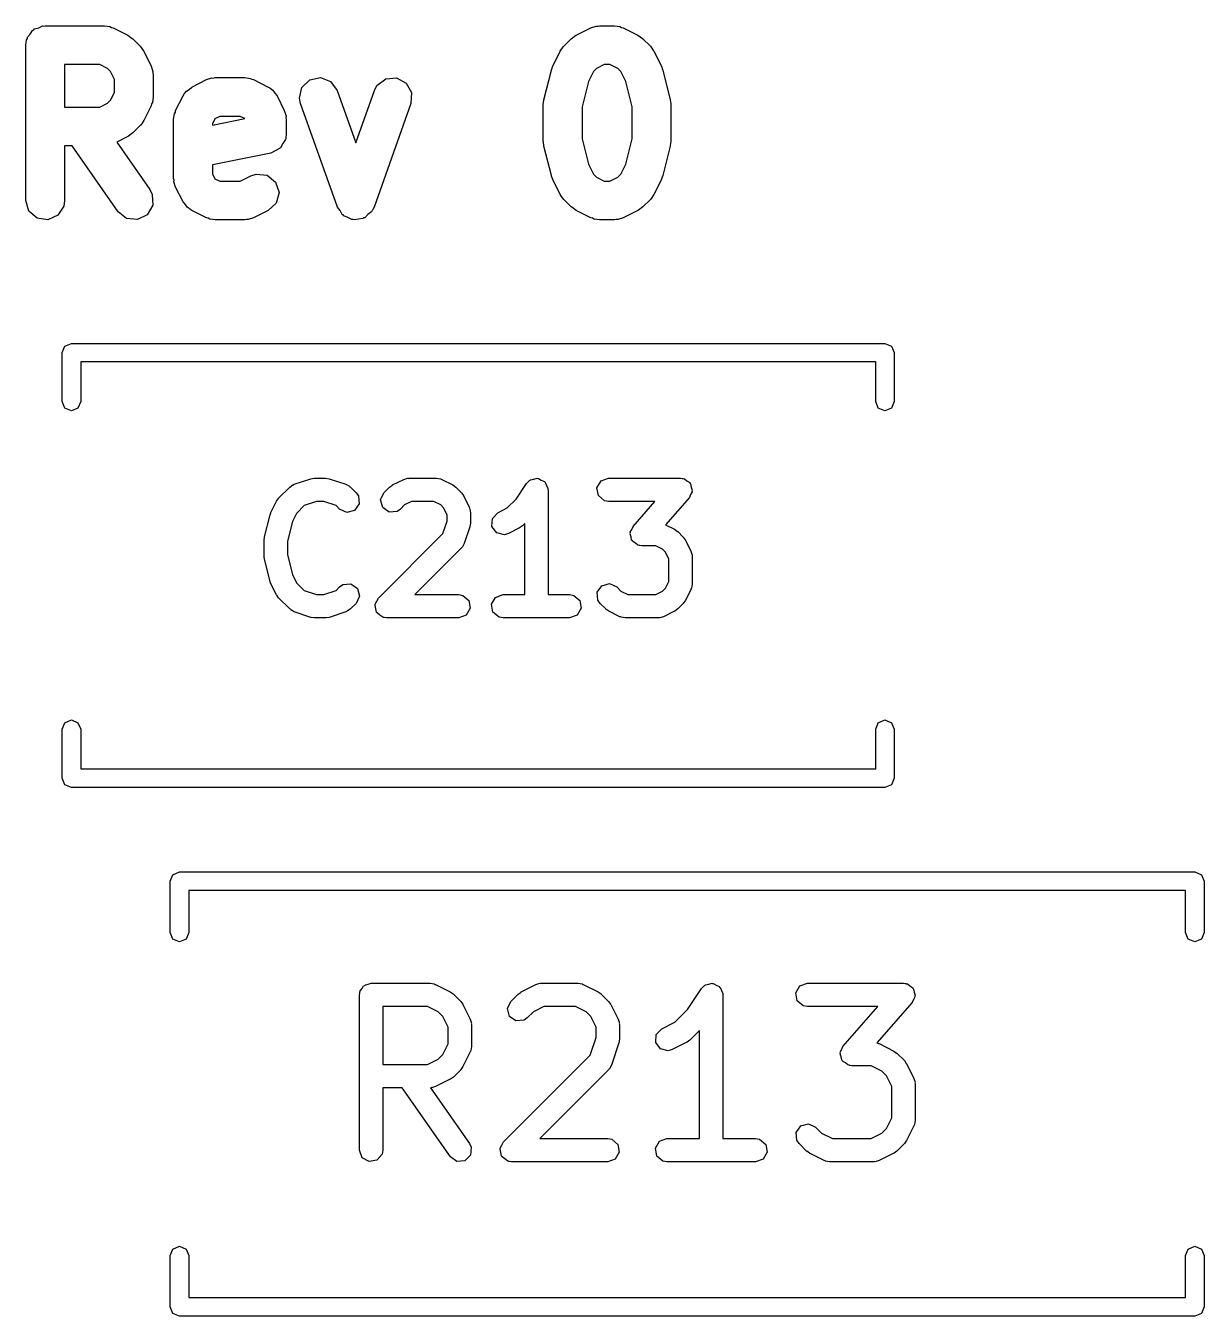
# Model space of a CAD drawing. Extents: x 102 to 173.9, y -124.5 to -76.3.
# Drawn here: x 156.45 to 164.04, y -86.98 to -78.67 of the extents above; entities that cross this region are included whole.
import ezdxf

# ---------------------------------------------------------------- set-up
doc = ezdxf.new("R2010")
doc.units = 0
doc.layers.add('BLACK', color=7, linetype='CONTINUOUS')

msp = doc.modelspace()

# ---------------------------------------------------------------- linework, layer by layer
at = {"layer": 'BLACK', "linetype": 'CONTINUOUS'}
for p, q in [((156.529, -78.6815), (156.553, -78.6704)), ((156.553, -78.6704), (156.562, -78.6717)), ((156.562, -78.6717), (156.571, -78.6692)), ((156.571, -78.6692), (156.952, -78.6692)), ((156.952, -78.6692), (156.987, -78.6743)), ((156.987, -78.6743), (156.997, -78.6804)), ((160.086, -78.6824), (160.12, -78.6711)), ((160.12, -78.6711), (160.132, -78.6723)), ((160.132, -78.6723), (160.142, -78.6692)), ((160.142, -78.6692), (160.238, -78.6692)), ((160.238, -78.6692), (160.273, -78.6743)), ((160.273, -78.6743), (160.282, -78.6804)), ((156.446, -78.7942), (156.451, -78.7587)), ((156.451, -78.7587), (156.456, -78.7511)), ((156.456, -78.7511), (156.457, -78.7421)), ((156.457, -78.7421), (156.475, -78.722)), ((156.475, -78.722), (156.489, -78.6996)), ((156.489, -78.6996), (156.497, -78.6958)), ((156.497, -78.6958), (156.503, -78.689)), ((156.503, -78.689), (156.529, -78.6815)), ((156.997, -78.6804), (157.008, -78.6824)), ((157.008, -78.6824), (157.103, -78.73)), ((157.103, -78.73), (157.132, -78.7505)), ((157.132, -78.7505), (157.134, -78.7524)), ((157.134, -78.7524), (157.135, -78.7534)), ((157.135, -78.7534), (157.183, -78.801)), ((159.911, -78.801), (159.959, -78.7534)), ((159.959, -78.7534), (159.987, -78.7319)), ((159.987, -78.7319), (159.99, -78.7315)), ((159.99, -78.7315), (159.991, -78.73)), ((159.991, -78.73), (160.086, -78.6824)), ((160.282, -78.6804), (160.293, -78.6824)), ((160.293, -78.6824), (160.389, -78.73)), ((160.389, -78.73), (160.418, -78.7505)), ((160.418, -78.7505), (160.419, -78.7524)), ((160.419, -78.7524), (160.421, -78.7534)), ((160.421, -78.7534), (160.469, -78.801)), ((156.446, -79.7942), (156.446, -78.7942)), ((157.183, -78.801), (157.205, -78.8298)), ((157.205, -78.8298), (157.205, -78.8319)), ((157.205, -78.8319), (157.207, -78.8335)), ((157.207, -78.8335), (157.254, -78.9288)), ((159.84, -78.9288), (159.888, -78.8335)), ((159.888, -78.8335), (159.908, -78.8041)), ((159.908, -78.8041), (159.91, -78.803)), ((159.91, -78.803), (159.911, -78.801)), ((160.469, -78.801), (160.49, -78.8298)), ((160.49, -78.8298), (160.491, -78.8319)), ((160.491, -78.8319), (160.492, -78.8335)), ((160.492, -78.8335), (160.54, -78.9288)), ((156.696, -78.9192), (156.696, -79.193)), ((156.922, -78.9192), (156.696, -78.9192)), ((156.973, -78.9445), (156.922, -78.9192)), ((160.172, -78.9192), (160.121, -78.9445)), ((160.208, -78.9192), (160.172, -78.9192)), ((160.259, -78.9445), (160.208, -78.9192)), ((156.992, -78.9635), (156.973, -78.9445)), ((157.017, -79.0142), (156.992, -78.9635)), ((157.254, -78.9288), (157.265, -78.9628)), ((157.265, -78.9628), (157.264, -78.9739)), ((157.264, -78.9739), (157.267, -78.9847)), ((157.267, -78.9847), (157.267, -79.1275)), ((157.61, -79.0157), (157.644, -79.0044)), ((157.644, -79.0044), (157.655, -79.0057)), ((157.655, -79.0057), (157.666, -79.0025)), ((157.666, -79.0025), (157.857, -79.0025)), ((157.857, -79.0025), (157.892, -79.0077)), ((157.892, -79.0077), (157.902, -79.0137)), ((158.275, -79.0169), (158.344, -79.003)), ((158.344, -79.003), (158.409, -79.0285)), ((158.764, -79.0109), (158.834, -79.005)), ((158.834, -79.005), (158.896, -79.038)), ((159.783, -79.1448), (159.831, -78.9543)), ((159.831, -78.9543), (159.839, -78.9332)), ((159.839, -78.9332), (159.84, -78.9288)), ((160.102, -78.9635), (160.07, -79.0283)), ((160.121, -78.9445), (160.102, -78.9635)), ((160.278, -78.9635), (160.259, -78.9445)), ((160.31, -79.0283), (160.278, -78.9635)), ((160.54, -78.9288), (160.547, -78.9504)), ((160.547, -78.9504), (160.549, -78.9543)), ((160.549, -78.9543), (160.597, -79.1448)), ((157.017, -79.098), (157.017, -79.0142)), ((157.467, -79.1081), (157.48, -79.0898)), ((157.48, -79.0898), (157.499, -79.0785)), ((157.499, -79.0785), (157.515, -79.0633)), ((157.515, -79.0633), (157.61, -79.0157)), ((157.902, -79.0137), (157.913, -79.0157)), ((157.913, -79.0157), (158.008, -79.0633)), ((158.008, -79.0633), (158.013, -79.067)), ((158.013, -79.067), (158.016, -79.0677)), ((158.016, -79.0677), (158.019, -79.0711)), ((158.019, -79.0711), (158.037, -79.0838)), ((158.037, -79.0838), (158.049, -79.1029)), ((158.208, -79.1344), (158.224, -79.0659)), ((158.224, -79.0659), (158.275, -79.0169)), ((158.409, -79.0285), (158.451, -79.0855)), ((158.451, -79.0855), (158.571, -79.4225)), ((158.571, -79.4225), (158.691, -79.0855)), ((158.691, -79.0855), (158.708, -79.0538)), ((158.708, -79.0538), (158.764, -79.0109)), ((158.896, -79.038), (158.931, -79.0993)), ((160.07, -79.0283), (160.029, -79.1905)), ((160.351, -79.1905), (160.31, -79.0283)), ((156.922, -79.193), (156.973, -79.1676)), ((156.973, -79.1676), (156.992, -79.1487)), ((156.992, -79.1487), (157.017, -79.098)), ((157.256, -79.1724), (157.254, -79.1834)), ((157.262, -79.163), (157.256, -79.1724)), ((157.267, -79.1275), (157.262, -79.163)), ((157.411, -79.2145), (157.459, -79.1192)), ((157.459, -79.1192), (157.463, -79.114)), ((157.463, -79.1112), (157.467, -79.1081)), ((157.463, -79.114), (157.463, -79.1112)), ((158.049, -79.1029), (158.064, -79.1192)), ((158.064, -79.1192), (158.111, -79.2145)), ((158.215, -79.1696), (158.208, -79.1344)), ((158.453, -79.8362), (158.215, -79.1696)), ((158.927, -79.1696), (158.689, -79.8362)), ((158.931, -79.0993), (158.927, -79.1696)), ((159.779, -79.1751), (159.783, -79.1484)), ((159.779, -79.4132), (159.779, -79.1751)), ((159.783, -79.1484), (159.783, -79.1448)), ((160.597, -79.1448), (160.6, -79.1717)), ((160.6, -79.1717), (160.601, -79.1751)), ((160.601, -79.1751), (160.601, -79.4132)), ((156.696, -79.193), (156.922, -79.193)), ((157.254, -79.1834), (157.207, -79.2787)), ((157.398, -79.2704), (157.403, -79.2349)), ((157.403, -79.2349), (157.41, -79.2255)), ((157.41, -79.2255), (157.411, -79.2145)), ((157.696, -79.2525), (157.664, -79.2683)), ((157.827, -79.2525), (157.696, -79.2525)), ((157.856, -79.2669), (157.827, -79.2525)), ((158.111, -79.2145), (158.123, -79.2485)), ((158.123, -79.2485), (158.121, -79.2596)), ((160.029, -79.1905), (160.029, -79.3978)), ((160.351, -79.3978), (160.351, -79.1905)), ((157.183, -79.3111), (157.135, -79.3588)), ((157.184, -79.3092), (157.183, -79.3111)), ((157.186, -79.3081), (157.184, -79.3092)), ((157.207, -79.2787), (157.186, -79.3081)), ((157.398, -79.6513), (157.398, -79.2704)), ((157.648, -79.3084), (157.856, -79.2669)), ((157.664, -79.2683), (157.648, -79.2999)), ((157.648, -79.2999), (157.648, -79.3084)), ((158.121, -79.2596), (158.124, -79.2704)), ((158.124, -79.2704), (158.124, -79.3656)), ((157.103, -79.3822), (157.032, -79.4179)), ((157.032, -79.4179), (157.245, -79.7225)), ((157.105, -79.3807), (157.103, -79.3822)), ((157.107, -79.3802), (157.105, -79.3807)), ((157.135, -79.3588), (157.107, -79.3802)), ((158.119, -79.4011), (158.102, -79.4279)), ((158.12, -79.3963), (158.119, -79.4011)), ((158.121, -79.3943), (158.12, -79.3963)), ((158.124, -79.3656), (158.121, -79.3902)), ((158.121, -79.3902), (158.121, -79.3943)), ((159.78, -79.4167), (159.779, -79.4132)), ((159.783, -79.4435), (159.78, -79.4167)), ((160.029, -79.3978), (160.07, -79.5601)), ((160.31, -79.5601), (160.351, -79.3978)), ((160.601, -79.4132), (160.597, -79.44)), ((156.744, -79.443), (156.696, -79.443)), ((156.696, -79.443), (156.696, -79.7942)), ((157.04, -79.8659), (156.744, -79.443)), ((158.024, -79.4882), (157.648, -79.5633)), ((158.052, -79.4734), (158.024, -79.4882)), ((158.081, -79.4602), (158.052, -79.4734)), ((158.083, -79.4572), (158.081, -79.4602)), ((158.086, -79.4555), (158.083, -79.4572)), ((158.102, -79.4279), (158.086, -79.4555)), ((159.831, -79.634), (159.783, -79.4435)), ((160.597, -79.4435), (160.549, -79.634)), ((160.597, -79.44), (160.597, -79.4435)), ((157.648, -79.5633), (157.648, -79.6218)), ((160.07, -79.5601), (160.102, -79.6249)), ((160.278, -79.6249), (160.31, -79.5601)), ((157.401, -79.6621), (157.398, -79.6513)), ((157.4, -79.6732), (157.401, -79.6621)), ((157.411, -79.7072), (157.4, -79.6732)), ((157.648, -79.6218), (157.664, -79.6534)), ((157.664, -79.6534), (157.696, -79.6692)), ((157.696, -79.6692), (157.827, -79.6692)), ((157.827, -79.6692), (157.896, -79.6348)), ((157.896, -79.6348), (157.93, -79.6235)), ((157.93, -79.6235), (158, -79.6312)), ((158, -79.6312), (158.055, -79.6755)), ((159.833, -79.6379), (159.831, -79.634)), ((159.84, -79.6596), (159.833, -79.6379)), ((159.888, -79.7548), (159.84, -79.6596)), ((160.102, -79.6249), (160.121, -79.6438)), ((160.121, -79.6438), (160.172, -79.6692)), ((160.172, -79.6692), (160.208, -79.6692)), ((160.208, -79.6692), (160.259, -79.6438)), ((160.259, -79.6438), (160.278, -79.6249)), ((160.54, -79.6596), (160.492, -79.7548)), ((160.541, -79.6552), (160.54, -79.6596)), ((160.549, -79.634), (160.541, -79.6552)), ((157.245, -79.7225), (157.261, -79.7545)), ((157.261, -79.7545), (157.264, -79.8249)), ((157.459, -79.8025), (157.411, -79.7072)), ((158.055, -79.6755), (158.077, -79.7423)), ((158.077, -79.7423), (158.059, -79.8104)), ((159.889, -79.7564), (159.888, -79.7548)), ((159.89, -79.7586), (159.889, -79.7564)), ((160.492, -79.7548), (160.472, -79.7843)), ((156.466, -79.8617), (156.446, -79.7942)), ((156.691, -79.8297), (156.653, -79.8888)), ((156.696, -79.7942), (156.691, -79.8297)), ((157.264, -79.8249), (157.228, -79.8855)), ((157.474, -79.8187), (157.459, -79.8025)), ((157.486, -79.8379), (157.474, -79.8187)), ((157.504, -79.8506), (157.486, -79.8379)), ((158.059, -79.8104), (158.008, -79.8584)), ((158.47, -79.8591), (158.453, -79.8362)), ((158.689, -79.8362), (158.681, -79.8511)), ((159.911, -79.7873), (159.89, -79.7586)), ((159.959, -79.8349), (159.911, -79.7873)), ((159.961, -79.836), (159.959, -79.8349)), ((159.962, -79.8379), (159.961, -79.836)), ((159.991, -79.8584), (159.962, -79.8379)), ((160.421, -79.8349), (160.392, -79.8564)), ((160.469, -79.7873), (160.421, -79.8349)), ((160.47, -79.7854), (160.469, -79.7873)), ((160.472, -79.7843), (160.47, -79.7854)), ((156.519, -79.9078), (156.466, -79.8617)), ((156.589, -79.9179), (156.519, -79.9078)), ((156.653, -79.8888), (156.589, -79.9179)), ((157.095, -79.9098), (157.04, -79.8659)), ((157.165, -79.9171), (157.095, -79.9098)), ((157.228, -79.8855), (157.165, -79.9171)), ((157.507, -79.854), (157.504, -79.8506)), ((157.51, -79.8547), (157.507, -79.854)), ((157.515, -79.8584), (157.51, -79.8547)), ((157.61, -79.906), (157.515, -79.8584)), ((157.621, -79.908), (157.61, -79.906)), ((157.631, -79.914), (157.621, -79.908)), ((157.666, -79.9192), (157.631, -79.914)), ((157.857, -79.9192), (157.666, -79.9192)), ((157.867, -79.916), (157.857, -79.9192)), ((157.878, -79.9173), (157.867, -79.916)), ((157.913, -79.906), (157.878, -79.9173)), ((158.008, -79.8584), (157.913, -79.906)), ((158.484, -79.8837), (158.47, -79.8591)), ((158.49, -79.8872), (158.484, -79.8837)), ((158.495, -79.8932), (158.49, -79.8872)), ((158.521, -79.9034), (158.495, -79.8932)), ((158.546, -79.9166), (158.521, -79.9034)), ((158.553, -79.916), (158.546, -79.9166)), ((158.56, -79.9187), (158.553, -79.916)), ((158.588, -79.9131), (158.56, -79.9187)), ((158.616, -79.9108), (158.588, -79.9131)), ((158.622, -79.9063), (158.616, -79.9108)), ((158.629, -79.9048), (158.622, -79.9063)), ((158.649, -79.8851), (158.629, -79.9048)), ((158.672, -79.8679), (158.649, -79.8851)), ((158.677, -79.8586), (158.672, -79.8679)), ((158.68, -79.8558), (158.677, -79.8586)), ((158.681, -79.8511), (158.68, -79.8558)), ((160.086, -79.906), (159.991, -79.8584)), ((160.097, -79.908), (160.086, -79.906)), ((160.107, -79.914), (160.097, -79.908)), ((160.142, -79.9192), (160.107, -79.914)), ((160.238, -79.9192), (160.142, -79.9192)), ((160.248, -79.916), (160.238, -79.9192)), ((160.259, -79.9173), (160.248, -79.916)), ((160.293, -79.906), (160.259, -79.9173)), ((160.389, -79.8584), (160.293, -79.906)), ((160.39, -79.8569), (160.389, -79.8584)), ((160.392, -79.8564), (160.39, -79.8569)), ((156.68, -80.7736), (156.697, -80.7312)), ((156.697, -80.7312), (156.74, -80.7136)), ((156.74, -80.7136), (161.98, -80.7136)), ((161.98, -80.7136), (162.022, -80.7312)), ((162.022, -80.7312), (162.04, -80.7736)), ((156.68, -81.0886), (156.68, -80.7736)), ((161.92, -80.8336), (156.8, -80.8336)), ((156.8, -80.8336), (156.8, -81.0886)), ((161.92, -81.0886), (161.92, -80.8336)), ((162.04, -80.7736), (162.04, -81.0886)), ((156.697, -81.131), (156.68, -81.0886)), ((156.74, -81.1486), (156.697, -81.131)), ((156.782, -81.131), (156.74, -81.1486)), ((156.8, -81.0886), (156.782, -81.131)), ((161.937, -81.131), (161.92, -81.0886)), ((161.98, -81.1486), (161.937, -81.131)), ((162.022, -81.131), (161.98, -81.1486)), ((162.04, -81.0886), (162.022, -81.131)), ((158.282, -81.5855), (158.304, -81.5822)), ((158.304, -81.5822), (158.306, -81.5817)), ((158.306, -81.5817), (158.377, -81.5817)), ((158.377, -81.5817), (158.4, -81.5856)), ((158.88, -81.5896), (158.905, -81.5822)), ((158.905, -81.5822), (158.909, -81.5832)), ((158.909, -81.5832), (158.913, -81.5817)), ((158.913, -81.5817), (159.092, -81.5817)), ((159.092, -81.5817), (159.117, -81.5862)), ((159.719, -81.588), (159.739, -81.5818)), ((159.739, -81.5818), (159.743, -81.5836)), ((159.743, -81.5836), (159.748, -81.5828)), ((159.748, -81.5828), (159.766, -81.5937)), ((160.151, -81.5992), (160.199, -81.5817)), ((160.199, -81.5817), (160.663, -81.5817)), ((160.663, -81.5817), (160.674, -81.5836)), ((160.674, -81.5836), (160.678, -81.5831)), ((160.678, -81.5831), (160.68, -81.5847)), ((158.074, -81.7108), (158.146, -81.6394)), ((158.146, -81.6394), (158.167, -81.6244)), ((158.167, -81.6244), (158.172, -81.624)), ((158.172, -81.624), (158.175, -81.6212)), ((158.175, -81.6212), (158.282, -81.5855)), ((158.4, -81.5856), (158.401, -81.5855)), ((158.401, -81.5855), (158.508, -81.6212)), ((158.508, -81.6212), (158.531, -81.6337)), ((158.531, -81.6337), (158.534, -81.6375)), ((158.534, -81.6375), (158.538, -81.6394)), ((158.538, -81.6394), (158.573, -81.6751)), ((158.753, -81.6751), (158.789, -81.6394)), ((158.789, -81.6394), (158.807, -81.6265)), ((158.807, -81.6265), (158.808, -81.6253)), ((158.808, -81.6253), (158.88, -81.5896)), ((159.117, -81.5862), (159.121, -81.5891)), ((159.121, -81.5891), (159.125, -81.5896)), ((159.125, -81.5896), (159.197, -81.6253)), ((159.197, -81.6253), (159.215, -81.6387)), ((159.215, -81.6387), (159.216, -81.6394)), ((159.216, -81.6394), (159.252, -81.6751)), ((159.605, -81.716), (159.672, -81.6151)), ((159.672, -81.6151), (159.69, -81.5962)), ((159.69, -81.5962), (159.694, -81.595)), ((159.694, -81.595), (159.697, -81.5917)), ((159.697, -81.5917), (159.719, -81.588)), ((159.766, -81.5937), (159.786, -81.6025)), ((159.786, -81.6025), (159.788, -81.6063)), ((159.788, -81.6063), (159.792, -81.6085)), ((159.792, -81.6085), (159.799, -81.6289)), ((159.799, -81.6289), (159.809, -81.6484)), ((159.809, -81.6484), (159.808, -81.6526)), ((159.808, -81.6526), (159.81, -81.6567)), ((159.81, -81.6567), (159.81, -82.3317)), ((160.125, -81.6437), (160.151, -81.5992)), ((160.134, -81.6942), (160.125, -81.6437)), ((160.68, -81.5847), (160.689, -81.5862)), ((160.689, -81.5862), (160.704, -81.5992)), ((160.704, -81.5992), (160.722, -81.6097)), ((160.722, -81.6097), (160.724, -81.6153)), ((160.724, -81.6153), (160.728, -81.6192)), ((160.728, -81.6192), (160.732, -81.6391)), ((160.732, -81.6391), (160.738, -81.6582)), ((160.738, -81.6582), (160.736, -81.6638)), ((160.736, -81.6638), (160.737, -81.6697)), ((158.025, -81.8017), (158.06, -81.7303)), ((158.06, -81.7303), (158.074, -81.7123)), ((158.074, -81.7123), (158.074, -81.7108)), ((158.318, -81.7317), (158.239, -81.758)), ((158.365, -81.7317), (158.318, -81.7317)), ((158.444, -81.758), (158.365, -81.7317)), ((158.593, -81.7475), (158.563, -81.7896)), ((158.573, -81.6751), (158.588, -81.6964)), ((158.588, -81.6964), (158.593, -81.7475)), ((158.731, -81.7216), (158.753, -81.6751)), ((158.745, -81.7711), (158.731, -81.7216)), ((158.931, -81.7317), (158.886, -81.754)), ((159.074, -81.7317), (158.931, -81.7317)), ((159.119, -81.754), (159.074, -81.7317)), ((159.252, -81.6751), (159.265, -81.6934)), ((159.265, -81.6934), (159.266, -81.6946)), ((159.266, -81.6946), (159.302, -81.766)), ((159.547, -81.7736), (159.605, -81.716)), ((160.173, -81.7272), (160.134, -81.6942)), ((160.199, -81.7317), (160.173, -81.7272)), ((160.498, -81.7317), (160.199, -81.7317)), ((160.357, -81.893), (160.498, -81.7317)), ((160.72, -81.7061), (160.566, -81.8815)), ((160.727, -81.6872), (160.72, -81.7061)), ((160.737, -81.6697), (160.727, -81.6872)), ((157.983, -81.9599), (158.019, -81.8171)), ((158.019, -81.8171), (158.024, -81.8052)), ((158.024, -81.8052), (158.025, -81.8017)), ((158.189, -81.8083), (158.163, -81.8614)), ((158.239, -81.758), (158.189, -81.8083)), ((158.467, -81.7811), (158.444, -81.758)), ((158.514, -81.8028), (158.467, -81.7811)), ((158.563, -81.7896), (158.514, -81.8028)), ((158.787, -81.8006), (158.745, -81.7711)), ((158.838, -81.7961), (158.787, -81.8006)), ((158.859, -81.7811), (158.838, -81.7961)), ((158.886, -81.754), (158.859, -81.7811)), ((159.137, -81.7725), (159.119, -81.754)), ((159.16, -81.8172), (159.137, -81.7725)), ((159.16, -81.8588), (159.16, -81.8172)), ((159.302, -81.766), (159.309, -81.791)), ((159.309, -81.791), (159.308, -81.7953)), ((159.308, -81.7953), (159.31, -81.7995)), ((159.31, -81.7995), (159.31, -81.871)), ((159.452, -81.8411), (159.487, -81.8039)), ((159.487, -81.8039), (159.547, -81.7736)), ((158.163, -81.8614), (158.131, -81.9873)), ((159.133, -81.9376), (159.16, -81.8588)), ((159.306, -81.8947), (159.27, -82.0018)), ((159.31, -81.871), (159.306, -81.8931)), ((159.306, -81.8931), (159.306, -81.8947)), ((159.448, -81.8924), (159.452, -81.8411)), ((159.479, -81.9336), (159.448, -81.8924)), ((159.625, -81.9023), (159.554, -81.9381)), ((159.626, -81.9012), (159.625, -81.9023)), ((159.645, -81.8883), (159.626, -81.9012)), ((159.66, -81.8735), (159.645, -81.8883)), ((159.66, -82.3317), (159.66, -81.8735)), ((160.339, -81.9294), (160.349, -81.9119)), ((160.349, -81.9119), (160.357, -81.893)), ((160.566, -81.8815), (160.625, -81.911)), ((160.625, -81.911), (160.643, -81.9244)), ((157.981, -81.9781), (157.984, -81.9634)), ((157.981, -82.0853), (157.981, -81.9781)), ((157.984, -81.9634), (157.983, -81.9599)), ((158.131, -81.9873), (158.131, -82.076)), ((158.717, -82.3537), (159.133, -81.9376)), ((159.529, -81.9455), (159.479, -81.9336)), ((159.554, -81.9381), (159.529, -81.9455)), ((160.338, -81.9408), (160.34, -81.9353)), ((160.345, -81.96), (160.338, -81.9408)), ((160.34, -81.9353), (160.339, -81.9294)), ((160.348, -81.9799), (160.345, -81.96)), ((160.353, -81.9837), (160.348, -81.9799)), ((160.355, -81.9894), (160.353, -81.9837)), ((160.372, -81.9999), (160.355, -81.9894)), ((160.388, -82.0129), (160.372, -81.9999)), ((160.643, -81.9244), (160.645, -81.9251)), ((160.645, -81.9251), (160.68, -81.9608)), ((160.68, -81.9608), (160.693, -81.9792)), ((160.693, -81.9792), (160.695, -81.9803)), ((160.695, -81.9803), (160.73, -82.0517)), ((158.131, -82.076), (158.163, -82.2019)), ((159.252, -82.0311), (158.951, -82.3317)), ((159.254, -82.0271), (159.252, -82.0311)), ((159.258, -82.0247), (159.254, -82.0271)), ((159.27, -82.0018), (159.258, -82.0247)), ((160.396, -82.0144), (160.388, -82.0129)), ((160.399, -82.016), (160.396, -82.0144)), ((160.402, -82.0154), (160.399, -82.016)), ((160.413, -82.0174), (160.402, -82.0154)), ((160.503, -82.0174), (160.413, -82.0174)), ((160.547, -82.0398), (160.503, -82.0174)), ((160.566, -82.0583), (160.547, -82.0398)), ((160.588, -82.103), (160.566, -82.0583)), ((160.73, -82.0517), (160.738, -82.0767)), ((160.738, -82.0767), (160.737, -82.081)), ((160.737, -82.081), (160.738, -82.0853)), ((157.982, -82.0885), (157.981, -82.0853)), ((157.983, -82.1034), (157.982, -82.0885)), ((158.019, -82.2463), (157.983, -82.1034)), ((160.588, -82.2461), (160.588, -82.103)), ((160.738, -82.0853), (160.738, -82.2638)), ((158.021, -82.2492), (158.019, -82.2463)), ((158.163, -82.2019), (158.189, -82.2551)), ((160.566, -82.2908), (160.588, -82.2461)), ((158.025, -82.2617), (158.021, -82.2492)), ((158.06, -82.3331), (158.025, -82.2617)), ((158.189, -82.2551), (158.239, -82.3054)), ((158.239, -82.3054), (158.318, -82.3317)), ((158.318, -82.3317), (158.365, -82.3317)), ((158.365, -82.3317), (158.444, -82.3054)), ((158.444, -82.3054), (158.467, -82.2822)), ((158.467, -82.2822), (158.489, -82.2673)), ((158.489, -82.2673), (158.54, -82.2628)), ((158.54, -82.2628), (158.582, -82.2922)), ((158.582, -82.2922), (158.595, -82.3418)), ((158.951, -82.3317), (159.235, -82.3317)), ((159.235, -82.3317), (159.26, -82.3362)), ((159.472, -82.3492), (159.52, -82.3317)), ((159.52, -82.3317), (159.66, -82.3317)), ((159.81, -82.3317), (159.949, -82.3317)), ((159.949, -82.3317), (159.975, -82.3362)), ((160.126, -82.3158), (160.156, -82.2738)), ((160.131, -82.367), (160.126, -82.3158)), ((160.156, -82.2738), (160.205, -82.2605)), ((160.205, -82.2605), (160.252, -82.2822)), ((160.252, -82.2822), (160.279, -82.3093)), ((160.279, -82.3093), (160.324, -82.3317)), ((160.324, -82.3317), (160.503, -82.3317)), ((160.503, -82.3317), (160.547, -82.3093)), ((160.547, -82.3093), (160.566, -82.2908)), ((160.73, -82.2974), (160.695, -82.3688)), ((160.731, -82.2929), (160.73, -82.2974)), ((160.734, -82.2895), (160.731, -82.2929)), ((160.738, -82.2638), (160.734, -82.2895)), ((158.062, -82.3342), (158.06, -82.3331)), ((158.074, -82.3526), (158.062, -82.3342)), ((158.146, -82.424), (158.074, -82.3526)), ((158.573, -82.3883), (158.538, -82.424)), ((158.595, -82.3418), (158.573, -82.3883)), ((158.696, -82.3937), (158.708, -82.3741)), ((158.697, -82.397), (158.696, -82.3937)), ((158.696, -82.4001), (158.697, -82.397)), ((158.701, -82.422), (158.696, -82.4001)), ((158.708, -82.3741), (158.717, -82.3537)), ((159.26, -82.3362), (159.3, -82.3692)), ((159.3, -82.3692), (159.308, -82.4197)), ((159.446, -82.3937), (159.472, -82.3492)), ((159.455, -82.4442), (159.446, -82.3937)), ((159.975, -82.3362), (160.014, -82.3692)), ((160.014, -82.3692), (160.023, -82.4197)), ((160.146, -82.3883), (160.131, -82.367)), ((160.182, -82.424), (160.146, -82.3883)), ((160.68, -82.3883), (160.645, -82.424)), ((160.681, -82.3868), (160.68, -82.3883)), ((160.695, -82.3688), (160.681, -82.3868)), ((158.15, -82.4259), (158.146, -82.424)), ((158.152, -82.4297), (158.15, -82.4259)), ((158.175, -82.4421), (158.152, -82.4297)), ((158.282, -82.4778), (158.175, -82.4421)), ((158.284, -82.4778), (158.282, -82.4778)), ((158.306, -82.4817), (158.284, -82.4778)), ((158.377, -82.4817), (158.306, -82.4817)), ((158.379, -82.4811), (158.377, -82.4817)), ((158.401, -82.4778), (158.379, -82.4811)), ((158.508, -82.4421), (158.401, -82.4778)), ((158.512, -82.4393), (158.508, -82.4421)), ((158.516, -82.4389), (158.512, -82.4393)), ((158.538, -82.424), (158.516, -82.4389)), ((158.705, -82.4442), (158.701, -82.422)), ((158.708, -82.4464), (158.705, -82.4442)), ((158.709, -82.4497), (158.708, -82.4464)), ((158.727, -82.4627), (158.709, -82.4497)), ((158.745, -82.4772), (158.727, -82.4627)), ((158.749, -82.478), (158.745, -82.4772)), ((158.751, -82.4791), (158.749, -82.478)), ((158.754, -82.4788), (158.751, -82.4791)), ((158.77, -82.4817), (158.754, -82.4788)), ((159.235, -82.4817), (158.77, -82.4817)), ((159.283, -82.4641), (159.235, -82.4817)), ((159.308, -82.4197), (159.283, -82.4641)), ((159.495, -82.4772), (159.455, -82.4442)), ((159.52, -82.4817), (159.495, -82.4772)), ((159.949, -82.4817), (159.52, -82.4817)), ((159.997, -82.4641), (159.949, -82.4817)), ((160.023, -82.4197), (159.997, -82.4641)), ((160.183, -82.4247), (160.182, -82.424)), ((160.201, -82.4381), (160.183, -82.4247)), ((160.272, -82.4738), (160.201, -82.4381)), ((160.277, -82.4743), (160.272, -82.4738)), ((160.28, -82.4772), (160.277, -82.4743)), ((160.306, -82.4817), (160.28, -82.4772)), ((160.52, -82.4817), (160.306, -82.4817)), ((160.525, -82.4802), (160.52, -82.4817)), ((160.529, -82.4812), (160.525, -82.4802)), ((160.554, -82.4738), (160.529, -82.4812)), ((160.625, -82.4381), (160.554, -82.4738)), ((160.626, -82.4369), (160.625, -82.4381)), ((160.645, -82.424), (160.626, -82.4369)), ((156.68, -83.1986), (156.697, -83.1562)), ((156.697, -83.1562), (156.74, -83.1386)), ((156.74, -83.1386), (156.782, -83.1562)), ((156.782, -83.1562), (156.8, -83.1986)), ((161.92, -83.1986), (161.937, -83.1562)), ((161.937, -83.1562), (161.98, -83.1386)), ((161.98, -83.1386), (162.022, -83.1562)), ((162.022, -83.1562), (162.04, -83.1986)), ((156.68, -83.5136), (156.68, -83.1986)), ((156.8, -83.1986), (156.8, -83.4536)), ((161.92, -83.4536), (161.92, -83.1986)), ((162.04, -83.1986), (162.04, -83.5136)), ((156.8, -83.4536), (161.92, -83.4536)), ((156.697, -83.556), (156.68, -83.5136)), ((156.74, -83.5736), (156.697, -83.556)), ((161.98, -83.5736), (156.74, -83.5736)), ((162.022, -83.556), (161.98, -83.5736)), ((162.04, -83.5136), (162.022, -83.556)), ((157.376, -84.1772), (157.393, -84.1348)), ((157.393, -84.1348), (157.436, -84.1172)), ((157.436, -84.1172), (163.976, -84.1172)), ((163.976, -84.1172), (164.018, -84.1348)), ((164.018, -84.1348), (164.036, -84.1772)), ((157.376, -84.5072), (157.376, -84.1772)), ((163.916, -84.2372), (157.496, -84.2372)), ((157.496, -84.2372), (157.496, -84.5072)), ((163.916, -84.5072), (163.916, -84.2372)), ((164.036, -84.1772), (164.036, -84.5072)), ((157.393, -84.5496), (157.376, -84.5072)), ((157.436, -84.5672), (157.393, -84.5496)), ((157.478, -84.5496), (157.436, -84.5672)), ((157.496, -84.5072), (157.478, -84.5496)), ((163.933, -84.5496), (163.916, -84.5072)), ((163.976, -84.5672), (163.933, -84.5496)), ((164.018, -84.5496), (163.976, -84.5672)), ((164.036, -84.5072), (164.018, -84.5496)), ((158.596, -84.9084), (158.597, -84.8986)), ((158.597, -84.8954), (158.598, -84.8925)), ((158.597, -84.8986), (158.597, -84.8954)), ((158.598, -84.8925), (158.6, -84.8827)), ((158.6, -84.8827), (158.613, -84.8678)), ((158.613, -84.8678), (158.622, -84.8509)), ((158.622, -84.8509), (158.629, -84.8486)), ((158.629, -84.8486), (158.633, -84.8434)), ((158.633, -84.8434), (158.652, -84.84)), ((158.652, -84.84), (158.671, -84.8334)), ((158.671, -84.8334), (159.051, -84.8334)), ((159.051, -84.8334), (159.077, -84.8379)), ((159.077, -84.8379), (159.081, -84.8408)), ((159.081, -84.8408), (159.085, -84.8413)), ((159.085, -84.8413), (159.18, -84.8889)), ((159.18, -84.8889), (159.198, -84.9023)), ((159.198, -84.9023), (159.2, -84.903)), ((159.2, -84.903), (159.247, -84.9506)), ((159.57, -84.9506), (159.617, -84.903)), ((159.617, -84.903), (159.636, -84.8901)), ((159.636, -84.8901), (159.637, -84.8889)), ((159.637, -84.8889), (159.732, -84.8413)), ((159.732, -84.8413), (159.757, -84.8339)), ((159.757, -84.8339), (159.762, -84.8349)), ((159.762, -84.8349), (159.766, -84.8334)), ((159.766, -84.8334), (160.004, -84.8334)), ((160.004, -84.8334), (160.03, -84.8379)), ((160.03, -84.8379), (160.033, -84.8408)), ((160.033, -84.8408), (160.037, -84.8413)), ((160.037, -84.8413), (160.133, -84.8889)), ((160.133, -84.8889), (160.151, -84.9023)), ((160.151, -84.9023), (160.152, -84.903)), ((160.152, -84.903), (160.2, -84.9506)), ((160.707, -85.0035), (160.799, -84.8668)), ((160.799, -84.8668), (160.817, -84.8479)), ((160.817, -84.8479), (160.821, -84.8467)), ((160.821, -84.8467), (160.823, -84.8434)), ((160.823, -84.8434), (160.845, -84.8396)), ((160.845, -84.8396), (160.866, -84.8335)), ((160.866, -84.8335), (160.87, -84.8353)), ((160.87, -84.8353), (160.874, -84.8345)), ((160.874, -84.8345), (160.893, -84.8454)), ((160.893, -84.8454), (160.913, -84.8541)), ((160.913, -84.8541), (160.915, -84.858)), ((160.915, -84.858), (160.918, -84.8602)), ((160.918, -84.8602), (160.926, -84.8806)), ((160.926, -84.8806), (160.936, -84.9001)), ((160.936, -84.9001), (160.935, -84.9043)), ((160.935, -84.9043), (160.936, -84.9084)), ((161.406, -84.8954), (161.432, -84.8509)), ((161.415, -84.9459), (161.406, -84.8954)), ((161.432, -84.8509), (161.48, -84.8334)), ((161.48, -84.8334), (162.099, -84.8334)), ((162.099, -84.8334), (162.11, -84.8353)), ((162.11, -84.8353), (162.114, -84.8348)), ((162.114, -84.8348), (162.116, -84.8364)), ((162.116, -84.8364), (162.125, -84.8379)), ((162.125, -84.8379), (162.14, -84.8509)), ((162.14, -84.8509), (162.158, -84.8614)), ((162.158, -84.8614), (162.159, -84.867)), ((162.159, -84.867), (162.164, -84.8709)), ((162.164, -84.8709), (162.168, -84.8908)), ((162.168, -84.8908), (162.174, -84.9099)), ((158.596, -85.9084), (158.596, -84.9084)), ((158.746, -84.9834), (158.746, -85.3572)), ((159.034, -84.9834), (158.746, -84.9834)), ((159.102, -85.0176), (159.034, -84.9834)), ((159.247, -84.9506), (159.26, -84.969)), ((159.26, -84.969), (159.261, -84.9701)), ((159.261, -84.9701), (159.309, -85.0653)), ((159.548, -84.9971), (159.57, -84.9506)), ((159.783, -84.9834), (159.715, -85.0176)), ((159.986, -84.9834), (159.783, -84.9834)), ((160.055, -85.0176), (159.986, -84.9834)), ((160.2, -84.9506), (160.213, -84.969)), ((160.213, -84.969), (160.214, -84.9701)), ((160.214, -84.9701), (160.261, -85.0653)), ((160.936, -84.9084), (160.936, -85.8334)), ((161.454, -84.9789), (161.415, -84.9459)), ((161.48, -84.9834), (161.454, -84.9789)), ((161.934, -84.9834), (161.48, -84.9834)), ((161.709, -85.2399), (161.934, -84.9834)), ((162.156, -84.9578), (161.928, -85.2178)), ((162.163, -84.9389), (162.156, -84.9578)), ((162.173, -84.9214), (162.163, -84.9389)), ((162.174, -84.9099), (162.172, -84.9155)), ((162.172, -84.9155), (162.173, -84.9214)), ((159.133, -85.048), (159.102, -85.0176)), ((159.167, -85.1166), (159.133, -85.048)), ((159.309, -85.0653), (159.316, -85.0903)), ((159.561, -85.0466), (159.548, -84.9971)), ((159.603, -85.0761), (159.561, -85.0466)), ((159.655, -85.0716), (159.603, -85.0761)), ((159.676, -85.0567), (159.655, -85.0716)), ((159.715, -85.0176), (159.676, -85.0567)), ((160.085, -85.048), (160.055, -85.0176)), ((160.119, -85.1166), (160.085, -85.048)), ((160.261, -85.0653), (160.269, -85.0903)), ((160.626, -85.0848), (160.707, -85.0035)), ((159.167, -85.224), (159.167, -85.1166)), ((159.316, -85.0903), (159.315, -85.0946)), ((159.315, -85.0946), (159.317, -85.0989)), ((159.317, -85.0989), (159.317, -85.2417)), ((160.119, -85.1819), (160.119, -85.1166)), ((160.269, -85.0903), (160.268, -85.0946)), ((160.268, -85.0946), (160.269, -85.0989)), ((160.269, -85.0989), (160.269, -85.1941)), ((160.506, -85.1643), (160.542, -85.127)), ((160.542, -85.127), (160.626, -85.0848)), ((160.786, -85.1371), (160.724, -85.1995)), ((160.786, -85.8334), (160.786, -85.1371)), ((159.133, -85.2925), (159.167, -85.224)), ((160.081, -85.2964), (160.119, -85.1819)), ((160.265, -85.2178), (160.218, -85.3607)), ((160.269, -85.1941), (160.265, -85.2162)), ((160.265, -85.2162), (160.265, -85.2178)), ((160.503, -85.2155), (160.506, -85.1643)), ((160.534, -85.2567), (160.503, -85.2155)), ((160.704, -85.2136), (160.609, -85.2612)), ((160.705, -85.2124), (160.704, -85.2136)), ((160.724, -85.1995), (160.705, -85.2124)), ((161.702, -85.2588), (161.709, -85.2399)), ((161.928, -85.2178), (161.934, -85.2189)), ((161.934, -85.2189), (161.938, -85.2217)), ((161.938, -85.2217), (161.942, -85.2223)), ((161.942, -85.2223), (162.037, -85.2699)), ((159.034, -85.3572), (159.102, -85.3229)), ((159.102, -85.3229), (159.133, -85.2925)), ((159.309, -85.2753), (159.261, -85.3705)), ((159.31, -85.2708), (159.309, -85.2753)), ((159.312, -85.2674), (159.31, -85.2708)), ((159.317, -85.2417), (159.312, -85.2674)), ((159.522, -85.8553), (160.081, -85.2964)), ((160.584, -85.2686), (160.534, -85.2567)), ((160.609, -85.2612), (160.584, -85.2686)), ((161.691, -85.2878), (161.693, -85.2822)), ((161.697, -85.3069), (161.691, -85.2878)), ((161.692, -85.2763), (161.702, -85.2588)), ((161.693, -85.2822), (161.692, -85.2763)), ((161.701, -85.3268), (161.697, -85.3069)), ((162.037, -85.2699), (162.055, -85.2832)), ((162.055, -85.2832), (162.057, -85.2839)), ((162.057, -85.2839), (162.105, -85.3315)), ((158.746, -85.3572), (159.034, -85.3572)), ((159.247, -85.39), (159.2, -85.4376)), ((159.248, -85.3885), (159.247, -85.39)), ((159.261, -85.3705), (159.248, -85.3885)), ((160.2, -85.39), (159.756, -85.8334)), ((160.202, -85.3859), (160.2, -85.39)), ((160.205, -85.3836), (160.202, -85.3859)), ((160.218, -85.3607), (160.205, -85.3836)), ((161.705, -85.3307), (161.701, -85.3268)), ((161.707, -85.3363), (161.705, -85.3307)), ((161.725, -85.3468), (161.707, -85.3363)), ((161.74, -85.3598), (161.725, -85.3468)), ((161.749, -85.3613), (161.74, -85.3598)), ((161.751, -85.3629), (161.749, -85.3613)), ((161.755, -85.3624), (161.751, -85.3629)), ((161.766, -85.3643), (161.755, -85.3624)), ((161.891, -85.3643), (161.766, -85.3643)), ((161.959, -85.3986), (161.891, -85.3643)), ((161.99, -85.429), (161.959, -85.3986)), ((162.105, -85.3315), (162.117, -85.3499)), ((162.117, -85.3499), (162.119, -85.351)), ((162.119, -85.351), (162.166, -85.4463)), ((159.18, -85.4517), (159.085, -85.4993)), ((159.181, -85.4505), (159.18, -85.4517)), ((159.2, -85.4376), (159.181, -85.4505)), ((162.024, -85.4975), (161.99, -85.429)), ((162.166, -85.4463), (162.174, -85.4712)), ((162.174, -85.4712), (162.173, -85.4756)), ((162.173, -85.4756), (162.174, -85.4798)), ((162.174, -85.4798), (162.174, -85.7179)), ((158.87, -85.5072), (158.746, -85.5072)), ((158.746, -85.5072), (158.746, -85.9084)), ((159.181, -85.9514), (158.87, -85.5072)), ((159.056, -85.5057), (159.052, -85.5068)), ((159.052, -85.5068), (159.303, -85.8654)), ((159.06, -85.5067), (159.056, -85.5057)), ((159.085, -85.4993), (159.06, -85.5067)), ((162.024, -85.7002), (162.024, -85.4975)), ((161.437, -85.7517), (161.487, -85.7384)), ((161.487, -85.7384), (161.533, -85.7601)), ((161.99, -85.7687), (162.024, -85.7002)), ((162.174, -85.7179), (162.17, -85.7436)), ((161.408, -85.7937), (161.437, -85.7517)), ((161.412, -85.8448), (161.408, -85.7937)), ((161.533, -85.7601), (161.572, -85.7991)), ((161.572, -85.7991), (161.641, -85.8334)), ((161.891, -85.8334), (161.959, -85.7991)), ((161.959, -85.7991), (161.99, -85.7687)), ((162.166, -85.7514), (162.119, -85.8467)), ((162.167, -85.747), (162.166, -85.7514)), ((162.17, -85.7436), (162.167, -85.747)), ((159.303, -85.8654), (159.314, -85.889)), ((159.314, -85.889), (159.31, -85.9401)), ((159.501, -85.8954), (159.513, -85.8758)), ((159.502, -85.8987), (159.501, -85.8954)), ((159.501, -85.9018), (159.502, -85.8987)), ((159.506, -85.9236), (159.501, -85.9018)), ((159.513, -85.8758), (159.522, -85.8553)), ((159.756, -85.8334), (160.194, -85.8334)), ((160.194, -85.8334), (160.22, -85.8379)), ((160.22, -85.8379), (160.259, -85.8709)), ((160.259, -85.8709), (160.268, -85.9214)), ((160.501, -85.8954), (160.527, -85.8509)), ((160.51, -85.9459), (160.501, -85.8954)), ((160.527, -85.8509), (160.575, -85.8334)), ((160.575, -85.8334), (160.786, -85.8334)), ((160.936, -85.8334), (161.147, -85.8334)), ((161.147, -85.8334), (161.172, -85.8379)), ((161.172, -85.8379), (161.212, -85.8709)), ((161.212, -85.8709), (161.221, -85.9214)), ((161.427, -85.8662), (161.412, -85.8448)), ((161.475, -85.9138), (161.427, -85.8662)), ((161.641, -85.8334), (161.891, -85.8334)), ((162.105, -85.8662), (162.057, -85.9138)), ((162.119, -85.8467), (162.105, -85.8647)), ((162.105, -85.8647), (162.105, -85.8662)), ((158.613, -85.9566), (158.596, -85.9084)), ((158.657, -85.9822), (158.613, -85.9566)), ((158.708, -85.9733), (158.657, -85.9822)), ((158.741, -85.934), (158.708, -85.9733)), ((158.746, -85.9084), (158.741, -85.934)), ((159.223, -85.9808), (159.181, -85.9514)), ((159.274, -85.9764), (159.223, -85.9808)), ((159.31, -85.9401), (159.274, -85.9764)), ((159.51, -85.9459), (159.506, -85.9236)), ((159.513, -85.9481), (159.51, -85.9459)), ((159.514, -85.9514), (159.513, -85.9481)), ((159.532, -85.9643), (159.514, -85.9514)), ((159.55, -85.9789), (159.532, -85.9643)), ((159.554, -85.9797), (159.55, -85.9789)), ((159.556, -85.9808), (159.554, -85.9797)), ((159.559, -85.9805), (159.556, -85.9808)), ((159.575, -85.9834), (159.559, -85.9805)), ((160.194, -85.9834), (159.575, -85.9834)), ((160.243, -85.9658), (160.194, -85.9834)), ((160.268, -85.9214), (160.243, -85.9658)), ((160.55, -85.9789), (160.51, -85.9459)), ((160.575, -85.9834), (160.55, -85.9789)), ((161.147, -85.9834), (160.575, -85.9834)), ((161.195, -85.9658), (161.147, -85.9834)), ((161.221, -85.9214), (161.195, -85.9658)), ((161.476, -85.9145), (161.475, -85.9138)), ((161.494, -85.9278), (161.476, -85.9145)), ((161.589, -85.9755), (161.494, -85.9278)), ((161.594, -85.976), (161.589, -85.9755)), ((161.597, -85.9789), (161.594, -85.976)), ((161.623, -85.9834), (161.597, -85.9789)), ((161.909, -85.9834), (161.623, -85.9834)), ((161.913, -85.9818), (161.909, -85.9834)), ((161.917, -85.9829), (161.913, -85.9818)), ((161.942, -85.9755), (161.917, -85.9829)), ((162.037, -85.9278), (161.942, -85.9755)), ((162.039, -85.9267), (162.037, -85.9278)), ((162.057, -85.9138), (162.039, -85.9267)), ((157.376, -86.5872), (157.393, -86.5448)), ((157.393, -86.5448), (157.436, -86.5272)), ((157.436, -86.5272), (157.478, -86.5448)), ((157.478, -86.5448), (157.496, -86.5872)), ((163.916, -86.5872), (163.933, -86.5448)), ((163.933, -86.5448), (163.976, -86.5272)), ((163.976, -86.5272), (164.018, -86.5448)), ((164.018, -86.5448), (164.036, -86.5872)), ((157.376, -86.9172), (157.376, -86.5872)), ((157.496, -86.5872), (157.496, -86.8572)), ((163.916, -86.8572), (163.916, -86.5872)), ((164.036, -86.5872), (164.036, -86.9172)), ((157.496, -86.8572), (163.916, -86.8572)), ((157.393, -86.9596), (157.376, -86.9172)), ((157.436, -86.9772), (157.393, -86.9596)), ((163.976, -86.9772), (157.436, -86.9772)), ((164.018, -86.9596), (163.976, -86.9772)), ((164.036, -86.9172), (164.018, -86.9596))]:
    msp.add_line(p, q, dxfattribs=at)

doc.saveas('drawing.dxf')
